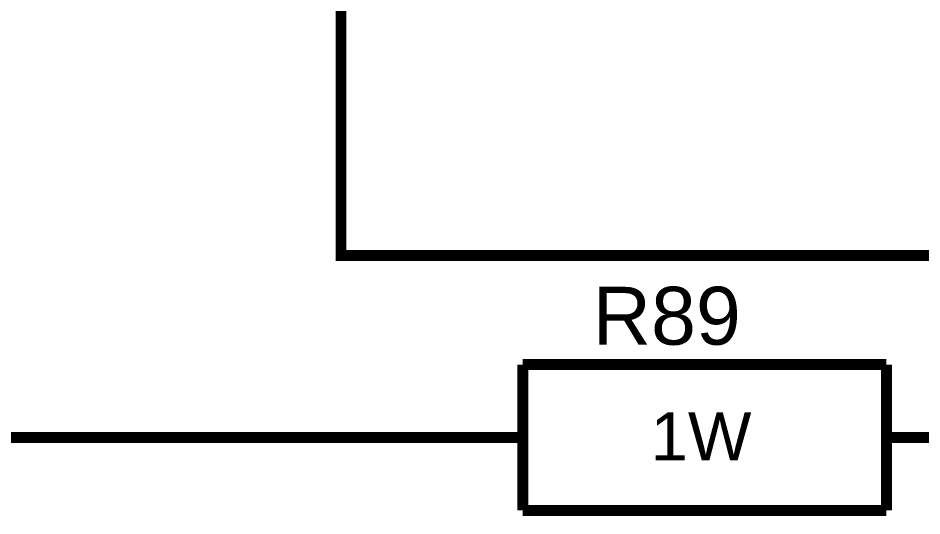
# Model space of a CAD drawing. Header units: millimetres. Extents: x -2024 to 917, y -725 to 13.
# Drawn here: x 735.56 to 760.41, y -423.44 to -409.77 of the extents above; entities that cross this region are included whole.
import ezdxf

# ---------------------------------------------------------------- set-up
doc = ezdxf.new("R2010")
doc.units = ezdxf.units.MM
doc.layers.add('Sheet', color=255, linetype='Continuous')
doc.styles.get("Standard").update_dxf_attribs({"font": 'arial.ttf'})

msp = doc.modelspace()

# ---------------------------------------------------------------- linework, layer by layer
at = {"layer": 'Sheet', "const_width": 0.3}
for points in [[(679.478, -373.799), (691.974, -373.799), (691.974, -421.289), (746.941, -421.289)], [(744.441, -408.787), (744.441, -416.289), (784.429, -416.289)], [(749.44, -419.286), (749.44, -423.293)], [(749.44, -419.286), (759.437, -419.286)], [(759.437, -419.286), (759.437, -423.293)], [(749.44, -421.289), (746.941, -421.289)], [(759.437, -421.289), (761.936, -421.289)], [(749.44, -423.293), (759.437, -423.293)]]:
    msp.add_lwpolyline(points, dxfattribs=at)

# ---------------------------------------------------------------- texts
at = {"layer": 'Sheet'}
for s, height, p in [('R89', 1.5897, (751.36, -418.739)), ('1W', 1.3247, (752.949, -421.919))]:
    msp.add_text(s, height=height, dxfattribs=at).set_placement(p)

doc.saveas('drawing.dxf')
